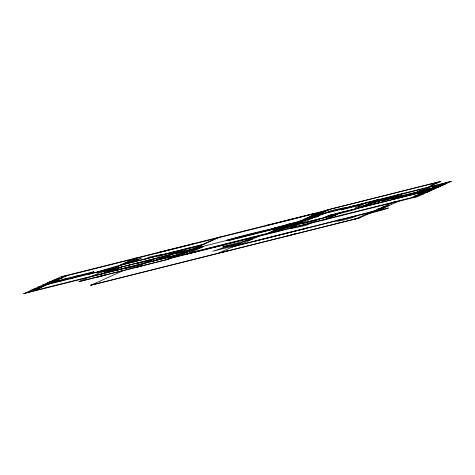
<?xml version="1.0" encoding="UTF-8"?>
<svg xmlns="http://www.w3.org/2000/svg" width="475" height="475" viewBox="0 0 475 475"><rect width="100%" height="100%" fill="white"/><g stroke="black" fill="none" stroke-linecap="round" stroke-linejoin="round"><path stroke-width="0.71" d="M400.093 197.547L400.609 197.339M428.23 187.126L440.806 181.456L329.264 209.505L318.149 212.818L275.726 232.032M316.207 214.599L320.678 212.551M177.739 256.138L200.598 245.753M238.967 237.939L241.775 236.675M23.75 293.639L33.683 290.753L184.71 252.949L174.776 255.829L23.75 293.639L61.216 276.741L328.587 209.813L317.739 214.783L307.171 217.853L375.844 200.664M35.483 289.144L36.688 288.604M37.335 288.313L41.634 286.372M51.923 281.734L53.354 281.087M54.055 280.772L58.116 278.938M33.683 290.753L67.218 275.631L318.149 212.818M58.942 281.651L61.744 280.387M62.742 280.036L65.55 278.766M70.3 278.807L73.132 277.537M74.45 277.103L77.259 275.838M90.054 273.754L92.827 272.502L87.418 274.526L116.773 267.063M91.087 272.935L93.896 271.67L53.847 281.699M97.583 272.021L96.841 272.561L111.987 269.224M88.065 277.537L78.743 281.74L168.108 259.374L170.246 258.406M92.227 276.106L101.015 272.139L194.014 248.757L177.424 256.209L411.267 197.677L417.335 196.656L451.25 181.361L317.739 214.783L329.264 209.505L325.927 210.478M101.222 272.086L203.526 246.519L189.198 252.979L267.467 233.391L278.469 228.428L273.095 229.395L227.549 240.795L230.339 239.537M109.054 270.127L135.767 258.079M111.138 269.604L137.857 257.557M101.05 274.289L112.314 269.206M103.14 273.766L114.404 268.684M108.989 271.908L117.776 267.942M112.872 270.934L121.665 266.968M133.196 261.957L141.461 258.228L130.073 261.078M116.149 270.507L118.115 269.622M127.811 265.43L128.321 265.198M117.574 270.15L119.54 269.266M129.23 265.074L129.746 264.842M157.528 253.027L159.493 252.142M158.953 252.67L160.912 251.786M144.804 259.154L149.275 257.135L162.106 254.368L160.865 255.134M125.097 268.268L127.062 267.383M135.981 263.387L136.497 263.156M126.522 267.912L128.488 267.027M137.4 263.031L137.916 262.8M128.666 266.98L125.928 268.428L139.525 265.495L145.688 262.723M138.563 262.639L137.346 263.382L149.803 260.698L154.161 258.733M164.089 251.382L166.054 250.497M165.514 251.026L167.479 250.141M166.939 250.669L168.904 249.785M355.134 219.076L90.749 285.261L355.888 218.737M90.749 285.261L123.423 270.56M161.488 254.974L158.68 256.245L200.688 245.729M146.128 262.604L154.868 258.661M138.468 266.612L137.02 267.265L144.115 265.198M153.603 261.131L164.867 256.055M190.398 244.797L192.363 243.912M155.687 260.609L166.951 255.532M191.823 244.441L193.788 243.556M167.491 255.497L171.98 253.478L184.846 250.705L175.132 255.348M161.108 258.851C162.112 257.783 176.51 254.083 168.696 256.957M159.944 259.546L161.91 258.661M161.369 259.19L163.335 258.305M164.789 257.836L165.858 257.592M170.65 256.862L172.615 255.977M172.075 256.506L174.04 255.621M79.396 281.449L166.107 259.742L174.776 255.829M175.53 256.292L177.448 255.425M182.62 253.478L191.407 249.512M198.603 246.252L218.043 237.482M220.133 236.96L177.525 256.191L167.592 259.071L398.418 201.317L400.52 200.373M184.882 254.743L186.847 253.858M186.307 254.386L188.272 253.502M191.389 253.116L193.355 252.231M192.814 252.759L194.78 251.875M194.239 252.403L196.205 251.518M226.682 240.451L227.198 240.219C249.571 233.255 272.692 229.122 295.212 222.745L286.882 224.467M214.86 247.237L216.826 246.353M216.279 246.881L218.245 245.997M217.704 246.525L219.67 245.64M238.937 237.945L241.727 236.687L227.721 240.718M222.947 245.213L224.912 244.328M266.024 225.868L267.989 224.984M224.372 244.857L226.338 243.972M267.449 225.512L269.414 224.627M288.521 220.24L290.486 219.349M289.94 219.883L291.905 218.993M291.365 219.527L293.33 218.637M218.601 253.104L254.226 236.989M272.769 228.808L275.09 227.774L272.739 228.819L295.48 223.125M220.982 252.658L228.077 250.592L226.634 251.245M417.335 196.656L398.056 201.483L378.266 210.407L231.972 247.03L240.249 244.625L260.87 235.327L252.261 237.874M275.084 230.221L285.196 227.377L283.623 228.083M311.202 214.558L313.168 213.673M272.151 232.507L285.926 226.29L280.007 227.371L240.368 237.292M312.627 214.201L314.593 213.317M281.966 228.493L281.687 228.618L284.626 227.828L273.363 231.004L283.474 228.154M254.523 241.383L256.162 240.641M277.762 231.099L294.88 223.381M255.948 241.027L257.587 240.285M277.81 231.509L309.261 217.33M286.081 227.792L288.331 226.777L296.804 225.108L299.054 224.093M288.907 226.516L301.108 221.018L312.497 218.156L300.194 223.701M307.972 218.215L323.736 213.703L320.928 214.973L307.948 218.221L310.757 216.956M294.019 225.239L305.49 220.062L303.632 220.376M268.517 237.88L270.15 237.144M290.534 227.905L296.649 225.144M269.942 237.524L271.575 236.787M271.362 237.167L273 236.431M294.168 226.991L291.24 228.546L305.817 225.399L312.419 222.425M303.881 222.781L302.64 223.541L315.495 220.774L319.972 218.749M324.49 213.518L330.826 210.657L344.553 207.7L341.668 209.214M284.893 233.777L286.532 233.041M286.318 233.421L287.957 232.685M287.743 233.065L289.376 232.328M323.332 217.9L328.706 215.478L433.99 189.145M344.102 208.608L346.21 207.658M348.442 207.522L350.544 206.572M329.032 216.475L333.515 214.451L340.094 212.628L323.689 220.026M349.416 207.278L351.518 206.328M350.841 206.922L352.943 205.972M287.82 235.927L294.916 233.86L293.467 234.507M304.16 228.956L305.799 228.22M305.585 228.6L307.224 227.863M325.779 219.503L341.555 212.39L433.473 189.377M343.496 211.803L339.114 213.774L351.85 210.395L359.183 207.872M364.978 203.383L355.419 207.694L365.697 205.117L375.256 200.806M373.255 201.311L375.363 200.361M374.68 200.955L376.782 200.005M377.952 199.714L375.648 200.747L438.49 185.018L451.25 181.361M362.087 207.148L377.239 200.349M374.068 202.142L381.193 199.963L379.204 200.86M377.696 201.038L377.287 201.174M386.573 198.022C378.753 200.889 393.157 197.19 394.161 196.122M339.002 219.907C328.599 224.123 357.331 216.98 356.909 215.424M389.411 197.38L390.48 197.143M398.4 194.596L389.939 198.408L371.076 203.128M440.301 186.301L401.886 195.92L389.939 198.408L394.648 197.119L402.574 193.545M391.786 199.714L395.889 197.861M392.261 199.595L396.287 197.778M399.689 197.731L401.387 197.167M402.307 197.072L402.61 196.941M354.95 219.165L371.135 211.862M408.797 195.451L412.822 193.64M437.493 182.412L430.914 185.381L433.568 184.716M409.272 195.332L413.298 193.521M419.556 190.849L417.917 191.585L428.907 188.51L419.556 190.849L427.274 189.246M377.904 209.902L381.027 208.495M381.728 208.181L385.427 206.512M416.48 193.503L416.474 193.503M418.196 193.093L419.936 192.518L418.713 192.969M420.82 192.44L421.123 192.304M429.839 188.919L438.49 185.018M411.267 197.677L431.757 188.438M438.769 185.939L440.848 185.007M418.962 195.065L423.777 192.892M424.484 192.577L425.659 192.048M431.633 189.353L433.918 188.32M359.973 207.682L377.518 199.821M359.997 207.67L375.345 200.788M362.057 207.159L379.608 199.298M378.385 203.009L379.139 202.475L364.295 205.74M400.728 197.297C398.145 198.004 402.741 196.828 400.758 197.303M401.886 195.92L441.144 185.885M184.888 251.821C181.622 252.641 187.952 251.008 184.348 251.952M298.015 223.398L298.193 223.387M279.062 229.419L278.38 229.615L278.819 229.473M276.474 228.481L275.815 228.724L278.13 228.172M282.091 226.866L281.432 227.103L283.617 226.593M278.261 228.137L278.92 227.893L276.741 228.404M283.884 226.516L284.543 226.278L282.358 226.789M284.762 226.391L284.103 226.628L286.283 226.118M280.927 227.656C283.587 226.682 274.307 229.401 280.666 227.733M286.55 226.041L287.209 225.797L285.03 226.314M394.79 197.089L381.544 201.097L403.542 195.267M274.989 227.81L299.523 221.303M298.169 223.404L298.912 223.179L298.377 223.303M280.155 228.766L279.419 228.992L279.953 228.873M280.066 228.855C281.936 228.273 278.445 229.271 280.268 228.754M298.264 223.315L297.522 223.541L298.057 223.416M278.475 229.526L277.733 229.752L278.706 229.467M419.122 192.708L418.386 192.909L419.918 192.523L419.366 192.636M240.356 243.248L222.52 247.986L212.96 251.192L241.585 244.025M327.263 209.879L440.806 181.456M159.933 252.231L165.074 250.942M167.918 250.23L191.383 244.358M268.434 225.067L289.501 219.794M292.351 219.082L312.182 214.118M316.742 213.465L325.298 211.322M316.403 213.619L324.959 211.476M54.477 279.781L62.451 277.786M54.126 279.935L62.1 277.94M311.927 215.674L320.483 213.524M311.588 215.828L320.144 213.679M127.318 262.319L138.706 259.469M50.065 281.77L58.039 279.775M49.715 281.93L57.689 279.935M49.364 282.085L57.338 280.09M345.153 208.133L349.493 207.047M351.892 206.447L374.312 200.836M47.933 282.732L55.907 280.737M124.563 263.566L135.951 260.716M47.583 282.892L55.557 280.891M385.73 198.402L393.318 196.502M119.664 265.341L204.03 244.221M374.419 201.62L382.072 199.702L379.685 200.777L372.032 202.694M435.973 186.152L446.429 183.534M203.514 244.453L115.098 266.623L98.456 271.593L117.046 266.944M303.739 219.397L318.701 216.101L317.971 216.636L299.767 221.19M435.622 186.313L446.078 183.694M377.613 201.026C375.345 201.667 380.778 200.207 373.7 202.071L377.174 201.186M42.904 285L92.827 272.502M42.388 285.232L90.22 273.256M433.188 187.411L444 184.632M371.349 202.997L390.385 198.206M47.553 284.501L116.262 267.294M37.994 287.215L45.968 285.22M37.65 287.369L45.618 285.374M430 189.234L438.538 187.097M395.77 197.915L429.406 189.472M429.649 189.388L438.188 187.251M227.198 240.219L297.546 222.615M194.566 248.49L297.029 222.846M427.013 190.576L435.907 188.284M33.351 289.311L41.319 287.316M202.807 246.846L192.428 249.446L200.005 248.11L189.62 250.711M32.698 289.602L41.022 287.446M31.142 290.302L39.467 288.147M325.903 216.743L337.292 213.893L328.706 215.478M421.39 193.117L430.279 190.819M286.71 227.08L336.769 214.546M419.858 193.806L428.753 191.508M161.951 258.477L169.539 256.577M286.199 227.311L336.253 214.777M419.508 193.96L428.052 191.823M184.371 253.086L190.243 251.501L198.419 247.813L196.769 248.069M118.56 269.705L126.083 267.823M162.349 258.744L171.635 256.423M286.057 227.798L296.804 225.108M283.053 228.718L271.439 231.628L280.25 229.983L268.63 232.893M173.814 256.268L181.783 254.273M173.464 256.423L181.432 254.428M414.693 196.133L423.231 193.996M414.343 196.294L422.881 194.156M171.546 257.29L179.514 255.295M171.196 257.444L179.164 255.449M187.287 253.947L192.375 252.67M195.219 251.958L215.84 246.798M218.69 246.086L223.927 244.773M252.415 239.139L223.796 246.305L222.799 247.03L239.073 243.568M382.102 207.343L389.096 205.527M378.058 209.166L385.053 207.349M377.708 209.327L384.346 207.664M374.585 210.734L381.229 209.071M374.235 210.894L380.873 209.232M240.249 244.625L375.309 210.817L359.124 218.12L353.471 219.533L360.567 217.467M256.767 240.659L269.331 237.512M272.181 236.799L285.712 233.409M288.557 232.697L304.98 228.588M369.016 212.818L388.36 207.979L381.763 210.188L365.275 214.504M400.864 197.279L401.399 197.161M278.587 229.514L279.122 229.395M394.648 197.119L404.231 195.124M292.036 225.969L294.755 225.441M290.397 226.438L293.128 225.904M339.981 212.681L341.555 212.39M378.266 210.407L373.261 211.333L393.882 202.029L398.056 201.483M61.216 276.741L67.218 275.631M166.107 259.742L168.108 259.374M99.358 276.397L97.915 277.05L105.011 274.983L99.358 276.397M182.56 252.154L180.221 253.211L186.378 251.667L188.717 250.616L182.56 252.154M186.141 251.465L185.856 251.59L188.795 250.8L186.141 251.465M293.93 224.402L293.651 224.533L296.584 223.737L293.93 224.402M295.984 223.683L293.645 224.74L300.711 222.971L303.05 221.914L295.984 223.683M343.758 208.697L340.949 209.962L358.227 205.633L361.036 204.369L343.758 208.697M402.183 197.072L402.188 197.066M420.696 192.44L420.702 192.434M284.525 226.1L273.22 229.354L278.552 228.404L289.857 225.15L284.525 226.1"/></g></svg>
